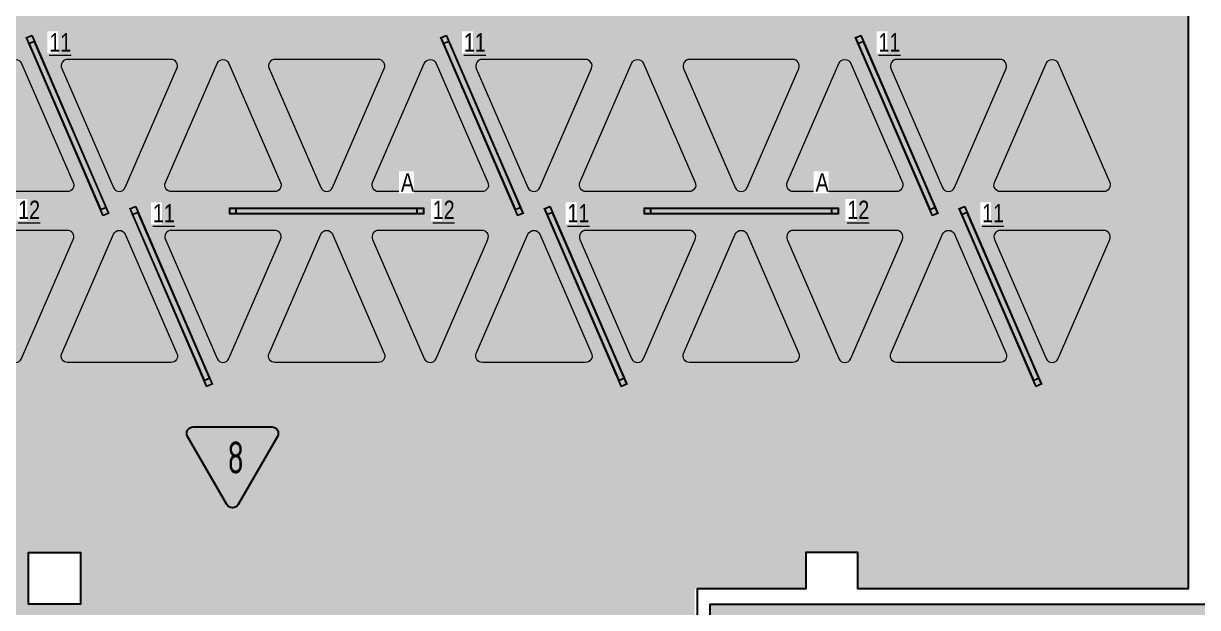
# Model space of a CAD drawing. Header units: millimetres. Extents: x -547274 to 397870, y -45599 to 141350.
# Drawn here: x -206474 to -197412, y 118376 to 122889 of the extents above; entities that cross this region are included whole.
import ezdxf

# ---------------------------------------------------------------- set-up
doc = ezdxf.new("R2010")
doc.units = ezdxf.units.MM
for name, color, linetype, lineweight in [('_ЭОМ_ОБЩ_Освещение_текст тип светильника', 172, 'Continuous', 50), ('_ЭОМ_светильник А', 1, 'Continuous', 35), ('_ЭОМ_светильник Р', 4, 'Continuous', 35), ('АР_Потолки_Штриховка', 252, 'Continuous', 0)]:
    doc.layers.add(name, color=color, linetype=linetype, lineweight=lineweight)
doc.layers.add('RAL 9010', color=7, linetype='Continuous')
for name, color, linetype, lineweight, true_color in [('АР_Потолок_RAL 095 85 40', 7, 'Continuous', 5, 0xddc87a), ('АР_Потолок_RAL 100 70 20', 7, 'Continuous', 5, 0xb3ac85), ('АР_Потолок_Покраска', 7, 'Continuous', 5, 0x007399)]:
    doc.layers.add(name, color=color, linetype=linetype, lineweight=lineweight, true_color=true_color)
doc.styles.add('ISOCPEUR', font='isocpeur.ttf', dxfattribs={"height": 800})
doc.styles.add('ГОСТ', font='cad.shx', dxfattribs={"width": 0.8})

# ---------------------------------------------------------------- blocks, each defined once
blk = doc.blocks.new('RVE-PLS5070-1500-P')
at = {"color": 0, "linetype": 'ByBlock', "lineweight": -2, "ltscale": 40}
for points in [[(750, -25), (-750, -25), (-750, 25), (750, 25)], [(745, -20), (-745, -20), (-745, 20), (745, 20)]]:
    blk.add_lwpolyline(points, close=True, dxfattribs=at)

msp = doc.modelspace()

# ---------------------------------------------------------------- hatches: boundary and pattern name
at = {"layer": 'RAL 9010', "ltscale": 100, "true_color": 0xe1be89}
h = msp.add_hatch(color=31, dxfattribs=at)
h.dxf.hatch_style = 1
h.paths.add_polyline_path([(-205289.2, 122540.7, 0.539691), (-205335.1, 122610.5), (-206132.8, 122610.5, 0.539691), (-206178.6, 122540.7), (-205779.8, 121619.9, 0.656611), (-205688, 121619.9)])
h = msp.add_hatch(color=31, dxfattribs=at)
h.dxf.hatch_style = 1
h.paths.add_polyline_path([(-204179.8, 121619.9, 0.656611), (-204088, 121619.9), (-203689.2, 122540.7, 0.539691), (-203735.1, 122610.5), (-204532.8, 122610.5, 0.539691), (-204578.6, 122540.7)])
h = msp.add_hatch(color=31, dxfattribs=at)
h.dxf.hatch_style = 1
h.paths.add_polyline_path([(-201688, 122580.4, 0.656611), (-201779.8, 122580.4), (-202178.6, 121659.7, 0.539691), (-202132.8, 121589.8), (-201335.1, 121589.8, 0.539691), (-201289.2, 121659.7)])
h = msp.add_hatch(color=31, dxfattribs=at)
h.dxf.hatch_style = 1
h.paths.add_polyline_path([(-198889.2, 122540.7, 0.539691), (-198935.1, 122610.5), (-199732.8, 122610.5, 0.539691), (-199778.6, 122540.7), (-199379.8, 121619.9, 0.656611), (-199288, 121619.9)])
h = msp.add_hatch(color=31, dxfattribs=at)
h.dxf.hatch_style = 1
h.paths.add_polyline_path([(-203379.8, 120299.2, 0.656611), (-203288, 120299.2), (-202889.2, 121219.9, 0.539691), (-202935.1, 121289.8), (-203732.8, 121289.8, 0.539691), (-203778.6, 121219.9)])
h = msp.add_hatch(color=31, dxfattribs=at)
h.dxf.hatch_style = 1
h.paths.add_polyline_path([(-201378.6, 120338.9, 0.539691), (-201332.8, 120269), (-200535.1, 120269, 0.539691), (-200489.2, 120338.9), (-200888, 121259.7, 0.656611), (-200979.8, 121259.7)])
h = msp.add_hatch(color=31, dxfattribs=at)
h.dxf.hatch_style = 1
h.paths.add_polyline_path([(-198932.8, 121289.8, 0.539691), (-198978.6, 121219.9), (-198579.8, 120299.2, 0.656611), (-198488, 120299.2), (-198089.2, 121219.9, 0.539691), (-198135.1, 121289.8)])
at = {"layer": 'АР_Потолки_Штриховка', "ltscale": 100, "true_color": 0xf8f6b0}
h = msp.add_hatch(color=51, dxfattribs=at)
h.dxf.hatch_style = 1
h.paths.add_polyline_path([(-205839.3, 121470.4), (-206391.8, 122745.9), (-206428.5, 122730), (-205876, 121454.5)])
h = msp.add_hatch(color=51, dxfattribs=at)
h.dxf.hatch_style = 1
h.paths.add_polyline_path([(-202639.3, 121470.4), (-203191.8, 122745.9), (-203228.5, 122730), (-202676, 121454.5)])
h = msp.add_hatch(color=51, dxfattribs=at)
h.dxf.hatch_style = 1
h.paths.add_polyline_path([(-199439.3, 121470.4), (-199991.8, 122745.9), (-200028.5, 122730), (-199476, 121454.5)])
h = msp.add_hatch(color=51, dxfattribs=at)
h.dxf.hatch_style = 1
h.paths.add_polyline_path([(-204828.9, 121459.8), (-203438.9, 121459.8), (-203438.9, 121419.8), (-204828.9, 121419.8)])
h = msp.add_hatch(color=51, dxfattribs=at)
h.dxf.hatch_style = 1
h.paths.add_polyline_path([(-201628.9, 121459.8), (-200238.9, 121459.8), (-200238.9, 121419.8), (-201628.9, 121419.8)])
h = msp.add_hatch(color=51, dxfattribs=at)
h.dxf.hatch_style = 1
h.paths.add_polyline_path([(-205039.3, 120149.6), (-205591.8, 121425.1), (-205628.5, 121409.2), (-205076, 120133.7)])
h = msp.add_hatch(color=51, dxfattribs=at)
h.dxf.hatch_style = 1
h.paths.add_polyline_path([(-201839.3, 120149.6), (-202391.8, 121425.1), (-202428.5, 121409.2), (-201876, 120133.7)])
h = msp.add_hatch(color=51, dxfattribs=at)
h.dxf.hatch_style = 1
h.paths.add_polyline_path([(-198639.3, 120149.6), (-199191.8, 121425.1), (-199228.5, 121409.2), (-198676, 120133.7)])
at = {"layer": 'АР_Потолок_RAL 095 85 40', "transparency": 33554687}
h = msp.add_hatch(color=256, dxfattribs=at)
h.dxf.hatch_style = 1
h.paths.add_polyline_path([(-206488, 122580.4, 0.656611), (-206579.8, 122580.4), (-206978.6, 121659.7, 0.539691), (-206932.8, 121589.8), (-206135.1, 121589.8, 0.539691), (-206089.2, 121659.7)])
h = msp.add_hatch(color=256, dxfattribs=at)
h.dxf.hatch_style = 1
h.paths.add_polyline_path([(-204888, 122580.4, 0.656611), (-204979.8, 122580.4), (-205378.6, 121659.7, 0.539691), (-205332.8, 121589.8), (-204535.1, 121589.8, 0.539691), (-204489.2, 121659.7)])
h = msp.add_hatch(color=256, dxfattribs=at)
h.dxf.hatch_style = 1
h.paths.add_polyline_path([(-202089.2, 122540.7, 0.539691), (-202135.1, 122610.5), (-202932.8, 122610.5, 0.539691), (-202978.6, 122540.7), (-202579.8, 121619.9, 0.656611), (-202488, 121619.9)])
h = msp.add_hatch(color=256, dxfattribs=at)
h.dxf.hatch_style = 1
h.paths.add_polyline_path([(-200088, 122580.4, 0.656611), (-200179.8, 122580.4), (-200578.6, 121659.7, 0.539691), (-200532.8, 121589.8), (-199735.1, 121589.8, 0.539691), (-199689.2, 121659.7)])
h = msp.add_hatch(color=256, dxfattribs=at)
h.dxf.hatch_style = 1
h.paths.add_polyline_path([(-205688, 121259.7, 0.656611), (-205779.8, 121259.7), (-206178.6, 120338.9, 0.539691), (-206132.8, 120269), (-205335.1, 120269, 0.539691), (-205289.2, 120338.9)])
h = msp.add_hatch(color=256, dxfattribs=at)
h.dxf.hatch_style = 1
h.paths.add_polyline_path([(-204578.6, 120338.9, 0.539691), (-204532.8, 120269), (-203735.1, 120269, 0.539691), (-203689.2, 120338.9), (-204088, 121259.7, 0.656611), (-204179.8, 121259.7)])
h = msp.add_hatch(color=256, dxfattribs=at)
h.dxf.hatch_style = 1
h.paths.add_polyline_path([(-202132.8, 121289.8, 0.539691), (-202178.6, 121219.9), (-201779.8, 120299.2, 0.656611), (-201688, 120299.2), (-201289.2, 121219.9, 0.539691), (-201335.1, 121289.8)])
h = msp.add_hatch(color=256, dxfattribs=at)
h.dxf.hatch_style = 1
h.paths.add_polyline_path([(-199288, 121259.7, 0.656611), (-199379.8, 121259.7), (-199778.6, 120338.9, 0.539691), (-199732.8, 120269), (-198935.1, 120269, 0.539691), (-198889.2, 120338.9)])
at = {"layer": 'АР_Потолок_RAL 100 70 20', "transparency": 33554687}
h = msp.add_hatch(color=256, dxfattribs=at)
h.dxf.hatch_style = 1
h.paths.add_polyline_path([(-203288, 122580.4, 0.656611), (-203379.8, 122580.4), (-203778.6, 121659.7, 0.539691), (-203732.8, 121589.8), (-202935.1, 121589.8, 0.539691), (-202889.2, 121659.7)])
h = msp.add_hatch(color=256, dxfattribs=at)
h.dxf.hatch_style = 1
h.paths.add_polyline_path([(-200979.8, 121619.9, 0.656611), (-200888, 121619.9), (-200489.2, 122540.7, 0.539691), (-200535.1, 122610.5), (-201332.8, 122610.5, 0.539691), (-201378.6, 122540.7)])
h = msp.add_hatch(color=256, dxfattribs=at)
h.dxf.hatch_style = 1
h.paths.add_polyline_path([(-198488, 122580.4, 0.656611), (-198579.8, 122580.4), (-198978.6, 121659.7, 0.539691), (-198932.8, 121589.8), (-198135.1, 121589.8, 0.539691), (-198089.2, 121659.7)])
h = msp.add_hatch(color=256, dxfattribs=at)
h.dxf.hatch_style = 1
h.paths.add_polyline_path([(-206579.8, 120299.2, 0.656611), (-206488, 120299.2), (-206089.2, 121219.9, 0.539691), (-206135.1, 121289.8), (-206932.8, 121289.8, 0.539691), (-206978.6, 121219.9)])
h = msp.add_hatch(color=256, dxfattribs=at)
h.dxf.hatch_style = 1
h.paths.add_polyline_path([(-205332.8, 121289.8, 0.539691), (-205378.6, 121219.9), (-204979.8, 120299.2, 0.656611), (-204888, 120299.2), (-204489.2, 121219.9, 0.539691), (-204535.1, 121289.8)])
h = msp.add_hatch(color=256, dxfattribs=at)
h.dxf.hatch_style = 1
h.paths.add_polyline_path([(-202488, 121259.7, 0.656611), (-202579.8, 121259.7), (-202978.6, 120338.9, 0.539691), (-202932.8, 120269), (-202135.1, 120269, 0.539691), (-202089.2, 120338.9)])
h = msp.add_hatch(color=256, dxfattribs=at)
h.dxf.hatch_style = 1
h.paths.add_polyline_path([(-200179.8, 120299.2, 0.656611), (-200088, 120299.2), (-199689.2, 121219.9, 0.539691), (-199735.1, 121289.8), (-200532.8, 121289.8, 0.539691), (-200578.6, 121219.9)])
at = {"layer": 'АР_Потолок_Покраска'}
h = msp.add_hatch(dxfattribs=at)
h.set_pattern_fill('CROSS', color=256, scale=25)
h.set_pattern_definition([(0, (-432611.07, 92549.41), (158.75, 158.75), [79.375, -238.125]), (90, (-432571.38, 92509.72), (-158.75, 158.75), [79.375, -238.125])])
h.paths.add_polyline_path([(-206433.9, 124400.7), (-206433.9, 124800.7), (-206033.9, 124800.7), (-206033.9, 124400.7)], flags=16)
h.paths.add_polyline_path([(-200433.9, 124400.7), (-200433.9, 124800.7), (-200033.9, 124800.7), (-200033.9, 124400.7)], flags=16)
h.paths.add_polyline_path([(-206433.9, 118400.7), (-206433.9, 118800.7), (-206033.9, 118800.7), (-206033.9, 118400.7)], flags=16)
edge = h.paths.add_edge_path()
edge.add_line((-205983.9, 129950.7), (-197483.9, 129950.7))
edge.add_line((-197483.9, 129950.7), (-197483.2, 118520.7))
edge.add_line((-197483.2, 118520.7), (-200033.9, 118520.7))
edge.add_line((-200033.9, 118520.7), (-200033.9, 118800.7))
edge.add_line((-200033.9, 118800.7), (-200433.9, 118800.7))
edge.add_line((-200433.9, 118800.7), (-200433.9, 118520.7))
edge.add_line((-200433.9, 118520.7), (-201293.4, 118520.6))
edge.add_line((-201293.4, 118520.6), (-201293.3, 117094.4))
edge.add_line((-201293.3, 117094.4), (-204022.7, 117094.3))
edge.add_line((-204022.7, 117094.3), (-204022.7, 114793.8))
edge.add_line((-204022.7, 114793.8), (-211435.4, 114793.8))
edge.add_line((-211435.4, 114793.8), (-211435.4, 118350.7))
edge.add_line((-211435.4, 118350.7), (-207733.9, 118350.7))
edge.add_line((-207733.9, 118350.7), (-207733.9, 119550.6))
edge.add_line((-207733.9, 119550.6), (-214119.9, 119550.6))
edge.add_arc((-206022.7, 118388.8), 8180.1, 93.30267, 171.83435, ccw=False)
edge.add_line((-206493.9, 126555.3), (-206493.9, 126660.7))
edge.add_line((-206493.9, 126660.7), (-205983.9, 126660.7))
edge.add_line((-205983.9, 126660.7), (-205983.9, 129950.7))
h = msp.add_hatch(dxfattribs=at)
h.set_pattern_fill('CROSS', color=256, scale=25)
h.set_pattern_definition([(0, (238596.78, 31501.12), (158.75, 158.75), [79.375, -238.125]), (90, (238636.46, 31461.44), (-158.75, 158.75), [79.375, -238.125])])
h.paths.add_polyline_path([(-194033.9, 112400.7), (-194433.9, 112400.7), (-194433.9, 112800.7), (-194033.9, 112800.7)], flags=16)
edge = h.paths.add_edge_path()
edge.add_line((-200033.9, 112800.7), (-201173.8, 112800.7))
edge.add_line((-201173.8, 112800.7), (-201173.6, 118400.7))
edge.add_line((-201173.6, 118400.7), (-187933.9, 118400.7))
edge.add_line((-187933.9, 118400.7), (-187933.9, 126001))
edge.add_line((-187933.9, 126001), (-194333.9, 126000.9))
edge.add_line((-194333.9, 126000.9), (-194333.9, 127200))
edge.add_line((-194333.9, 127200), (-190278.9, 127200))
edge.add_line((-190278.9, 127200), (-190278.9, 127350.7))
edge.add_line((-190278.9, 127350.7), (-185384.4, 127350.7))
edge.add_line((-185384.4, 127350.7), (-185384.4, 118400.7))
edge.add_line((-185384.4, 118400.7), (-182133.9, 118400.7))
edge.add_line((-182133.9, 118400.7), (-182133.9, 115850.7))
edge.add_line((-182133.9, 115850.7), (-187998.9, 115850.7))
edge.add_line((-187998.9, 115850.7), (-187998.9, 114910.7))
edge.add_arc((-197124, 115502.6), 9144.3, 272.82064, 356.28873, ccw=False)
edge.add_line((-196674, 106369.4), (-200033.9, 106369.4))
edge.add_line((-200033.9, 106369.4), (-200032.3, 110700.9))
edge.add_line((-200032.3, 110700.9), (-201173.4, 110702.5))
edge.add_line((-201173.4, 110702.5), (-201173.4, 112400.7))
edge.add_line((-201173.4, 112400.7), (-200033.1, 112400.7))
edge.add_line((-200033.1, 112400.7), (-200033.9, 112800.7))

# ---------------------------------------------------------------- linework, layer by layer
for points in [[(-205983.9, 129950.7), (-197483.9, 129950.7), (-197483.2, 118520.7), (-200033.9, 118520.7), (-200033.9, 118800.7), (-200433.9, 118800.7), (-200433.9, 118520.7), (-201273.4, 118520.7), (-201273.3, 117094.3), (-204022.7, 117094.1), (-204022.7, 114793.8), (-211435.4, 114793.8), (-211435.4, 118350.7), (-207733.9, 118350.7), (-207733.9, 119550.6), (-214119.9, 119550.6, -0.356906), (-206493.9, 126555.3), (-206493.9, 126660.7), (-205983.9, 126660.7)], [(-200033.9, 112800.7), (-201173.8, 112800.7), (-201173.6, 118400.7), (-187933.9, 118400.7), (-187933.9, 126001), (-194333.9, 126000.9), (-194333.9, 127350.7), (-185384.4, 127350.7), (-185384.4, 118400.7), (-182133.9, 118400.7), (-182133.9, 115850.7), (-187998.9, 115850.7), (-187998.9, 114910.7, -0.381204), (-196674, 106369.4), (-200033.9, 106369.4), (-200032.3, 110700.9), (-201173.4, 110702.5), (-201173.4, 112400.7), (-200033.1, 112400.7)]]:
    msp.add_lwpolyline(points, format="xyb", close=True)
msp.add_lwpolyline([(-205163.3, 119771.9), (-204557.1, 119771.9, -0.577349), (-204513.8, 119696.9), (-204816.9, 119171.9, -0.577354), (-204903.5, 119171.9), (-205206.6, 119696.9, -0.577349), (-205163.3, 119771.9, -0.000002)], format="xyb")
for points in [[(-206433.9, 118800.7), (-206033.9, 118800.7), (-206033.9, 118400.7), (-206433.9, 118400.7)], [(-206433.9, 118400.7), (-206433.9, 118800.7), (-206033.9, 118800.7), (-206033.9, 118400.7)], [(-206433.9, 118400.7), (-206433.9, 118800.7), (-206033.9, 118800.7), (-206033.9, 118400.7)]]:
    msp.add_lwpolyline(points, close=True)
at = {"layer": 'АР_Потолки_Штриховка', "color": 18, "ltscale": 100, "true_color": 0x000000}
for points in [[(-205832.7, 121467.8), (-206389.2, 122752.4), (-206435.1, 122732.6), (-205878.6, 121447.9)], [(-205839.3, 121470.4), (-206391.8, 122745.9), (-206428.5, 122730), (-205876, 121454.5)], [(-202632.7, 121467.8), (-203189.2, 122752.4), (-203235.1, 122732.6), (-202678.6, 121447.9)], [(-202639.3, 121470.4), (-203191.8, 122745.9), (-203228.5, 122730), (-202676, 121454.5)], [(-199432.7, 121467.8), (-199989.2, 122752.4), (-200035.1, 122732.6), (-199478.6, 121447.9)], [(-199439.3, 121470.4), (-199991.8, 122745.9), (-200028.5, 122730), (-199476, 121454.5)], [(-204833.9, 121464.8), (-203433.9, 121464.8), (-203433.9, 121414.8), (-204833.9, 121414.8)], [(-204828.9, 121459.8), (-203438.9, 121459.8), (-203438.9, 121419.8), (-204828.9, 121419.8)], [(-201633.9, 121464.8), (-200233.9, 121464.8), (-200233.9, 121414.8), (-201633.9, 121414.8)], [(-201628.9, 121459.8), (-200238.9, 121459.8), (-200238.9, 121419.8), (-201628.9, 121419.8)], [(-205032.7, 120147), (-205589.2, 121431.7), (-205635.1, 121411.8), (-205078.6, 120127.1)], [(-205039.3, 120149.6), (-205591.8, 121425.1), (-205628.5, 121409.2), (-205076, 120133.7)], [(-201832.7, 120147), (-202389.2, 121431.7), (-202435.1, 121411.8), (-201878.6, 120127.1)], [(-201839.3, 120149.6), (-202391.8, 121425.1), (-202428.5, 121409.2), (-201876, 120133.7)], [(-198632.7, 120147), (-199189.2, 121431.7), (-199235.1, 121411.8), (-198678.6, 120127.1)], [(-198639.3, 120149.6), (-199191.8, 121425.1), (-199228.5, 121409.2), (-198676, 120133.7)]]:
    msp.add_lwpolyline(points, close=True, dxfattribs=at)
at = {"layer": 'АР_Потолки_Штриховка', "color": 18, "lineweight": 18, "ltscale": 100, "true_color": 0x000000}
for points in [[(-205832.7, 121467.8), (-206389.2, 122752.4), (-206435.1, 122732.6), (-205878.6, 121447.9)], [(-205839.3, 121470.4), (-206391.8, 122745.9), (-206428.5, 122730), (-205876, 121454.5)], [(-202632.7, 121467.8), (-203189.2, 122752.4), (-203235.1, 122732.6), (-202678.6, 121447.9)], [(-202639.3, 121470.4), (-203191.8, 122745.9), (-203228.5, 122730), (-202676, 121454.5)], [(-199432.7, 121467.8), (-199989.2, 122752.4), (-200035.1, 122732.6), (-199478.6, 121447.9)], [(-199439.3, 121470.4), (-199991.8, 122745.9), (-200028.5, 122730), (-199476, 121454.5)], [(-204833.9, 121464.8), (-203433.9, 121464.8), (-203433.9, 121414.8), (-204833.9, 121414.8)], [(-204828.9, 121459.8), (-203438.9, 121459.8), (-203438.9, 121419.8), (-204828.9, 121419.8)], [(-201633.9, 121464.8), (-200233.9, 121464.8), (-200233.9, 121414.8), (-201633.9, 121414.8)], [(-201628.9, 121459.8), (-200238.9, 121459.8), (-200238.9, 121419.8), (-201628.9, 121419.8)], [(-205032.7, 120147), (-205589.2, 121431.7), (-205635.1, 121411.8), (-205078.6, 120127.1)], [(-205039.3, 120149.6), (-205591.8, 121425.1), (-205628.5, 121409.2), (-205076, 120133.7)], [(-201832.7, 120147), (-202389.2, 121431.7), (-202435.1, 121411.8), (-201878.6, 120127.1)], [(-201839.3, 120149.6), (-202391.8, 121425.1), (-202428.5, 121409.2), (-201876, 120133.7)], [(-198632.7, 120147), (-199189.2, 121431.7), (-199235.1, 121411.8), (-198678.6, 120127.1)], [(-198639.3, 120149.6), (-199191.8, 121425.1), (-199228.5, 121409.2), (-198676, 120133.7)]]:
    msp.add_lwpolyline(points, close=True, dxfattribs=at)
at = {"layer": 'АР_Потолки_Штриховка', "color": 18, "ltscale": 100, "true_color": 0x000000}
for points in [[(-206089.2, 121659.7, -0.539691), (-206135.1, 121589.8), (-206932.8, 121589.8, -0.539691), (-206978.6, 121659.7), (-206579.8, 122580.4, -0.656611), (-206488, 122580.4), (-206089.2, 121659.7)], [(-205289.2, 122540.7, 0.539691), (-205335.1, 122610.5), (-206132.8, 122610.5, 0.539691), (-206178.6, 122540.7), (-205779.8, 121619.9, 0.656611), (-205688, 121619.9), (-205289.2, 122540.7)], [(-204489.2, 121659.7, -0.539691), (-204535.1, 121589.8), (-205332.8, 121589.8, -0.539691), (-205378.6, 121659.7), (-204979.8, 122580.4, -0.656611), (-204888, 122580.4), (-204489.2, 121659.7)], [(-203689.2, 122540.7, 0.539691), (-203735.1, 122610.5), (-204532.8, 122610.5, 0.539691), (-204578.6, 122540.7), (-204179.8, 121619.9, 0.656611), (-204088, 121619.9), (-203689.2, 122540.7)], [(-202889.2, 121659.7, -0.539691), (-202935.1, 121589.8), (-203732.8, 121589.8, -0.539691), (-203778.6, 121659.7), (-203379.8, 122580.4, -0.656611), (-203288, 122580.4), (-202889.2, 121659.7)], [(-202089.2, 122540.7, 0.539691), (-202135.1, 122610.5), (-202932.8, 122610.5, 0.539691), (-202978.6, 122540.7), (-202579.8, 121619.9, 0.656611), (-202488, 121619.9), (-202089.2, 122540.7)], [(-201289.2, 121659.7, -0.539691), (-201335.1, 121589.8), (-202132.8, 121589.8, -0.539691), (-202178.6, 121659.7), (-201779.8, 122580.4, -0.656611), (-201688, 122580.4), (-201289.2, 121659.7)], [(-200489.2, 122540.7, 0.539691), (-200535.1, 122610.5), (-201332.8, 122610.5, 0.539691), (-201378.6, 122540.7), (-200979.8, 121619.9, 0.656611), (-200888, 121619.9), (-200489.2, 122540.7)], [(-199689.2, 121659.7, -0.539691), (-199735.1, 121589.8), (-200532.8, 121589.8, -0.539691), (-200578.6, 121659.7), (-200179.8, 122580.4, -0.656611), (-200088, 122580.4), (-199689.2, 121659.7)], [(-198889.2, 122540.7, 0.539691), (-198935.1, 122610.5), (-199732.8, 122610.5, 0.539691), (-199778.6, 122540.7), (-199379.8, 121619.9, 0.656611), (-199288, 121619.9), (-198889.2, 122540.7)], [(-198089.2, 121659.7, -0.539691), (-198135.1, 121589.8), (-198932.8, 121589.8, -0.539691), (-198978.6, 121659.7), (-198579.8, 122580.4, -0.656611), (-198488, 122580.4), (-198089.2, 121659.7)], [(-206089.2, 121219.9, 0.539691), (-206135.1, 121289.8), (-206932.8, 121289.8, 0.539691), (-206978.6, 121219.9), (-206579.8, 120299.2, 0.656611), (-206488, 120299.2), (-206089.2, 121219.9)], [(-205289.2, 120338.9, -0.539691), (-205335.1, 120269), (-206132.8, 120269, -0.539691), (-206178.6, 120338.9), (-205779.8, 121259.7, -0.656611), (-205688, 121259.7), (-205289.2, 120338.9)], [(-204489.2, 121219.9, 0.539691), (-204535.1, 121289.8), (-205332.8, 121289.8, 0.539691), (-205378.6, 121219.9), (-204979.8, 120299.2, 0.656611), (-204888, 120299.2), (-204489.2, 121219.9)], [(-203689.2, 120338.9, -0.539691), (-203735.1, 120269), (-204532.8, 120269, -0.539691), (-204578.6, 120338.9), (-204179.8, 121259.7, -0.656611), (-204088, 121259.7), (-203689.2, 120338.9)], [(-202889.2, 121219.9, 0.539691), (-202935.1, 121289.8), (-203732.8, 121289.8, 0.539691), (-203778.6, 121219.9), (-203379.8, 120299.2, 0.656611), (-203288, 120299.2), (-202889.2, 121219.9)], [(-202089.2, 120338.9, -0.539691), (-202135.1, 120269), (-202932.8, 120269, -0.539691), (-202978.6, 120338.9), (-202579.8, 121259.7, -0.656611), (-202488, 121259.7), (-202089.2, 120338.9)], [(-201289.2, 121219.9, 0.539691), (-201335.1, 121289.8), (-202132.8, 121289.8, 0.539691), (-202178.6, 121219.9), (-201779.8, 120299.2, 0.656611), (-201688, 120299.2), (-201289.2, 121219.9)], [(-200489.2, 120338.9, -0.539691), (-200535.1, 120269), (-201332.8, 120269, -0.539691), (-201378.6, 120338.9), (-200979.8, 121259.7, -0.656611), (-200888, 121259.7), (-200489.2, 120338.9)], [(-199689.2, 121219.9, 0.539691), (-199735.1, 121289.8), (-200532.8, 121289.8, 0.539691), (-200578.6, 121219.9), (-200179.8, 120299.2, 0.656611), (-200088, 120299.2), (-199689.2, 121219.9)], [(-198889.2, 120338.9, -0.539691), (-198935.1, 120269), (-199732.8, 120269, -0.539691), (-199778.6, 120338.9), (-199379.8, 121259.7, -0.656611), (-199288, 121259.7), (-198889.2, 120338.9)], [(-198089.2, 121219.9, 0.539691), (-198135.1, 121289.8), (-198932.8, 121289.8, 0.539691), (-198978.6, 121219.9), (-198579.8, 120299.2, 0.656611), (-198488, 120299.2), (-198089.2, 121219.9)]]:
    msp.add_lwpolyline(points, format="xyb", dxfattribs=at)
at = {"layer": 'АР_Потолки_Штриховка', "color": 18, "lineweight": 18, "ltscale": 100, "true_color": 0x000000}
for points in [[(-206089.2, 121659.7, -0.539691), (-206135.1, 121589.8), (-206932.8, 121589.8, -0.539691), (-206978.6, 121659.7), (-206579.8, 122580.4, -0.656611), (-206488, 122580.4), (-206089.2, 121659.7)], [(-205289.2, 122540.7, 0.539691), (-205335.1, 122610.5), (-206132.8, 122610.5, 0.539691), (-206178.6, 122540.7), (-205779.8, 121619.9, 0.656611), (-205688, 121619.9), (-205289.2, 122540.7)], [(-204489.2, 121659.7, -0.539691), (-204535.1, 121589.8), (-205332.8, 121589.8, -0.539691), (-205378.6, 121659.7), (-204979.8, 122580.4, -0.656611), (-204888, 122580.4), (-204489.2, 121659.7)], [(-203689.2, 122540.7, 0.539691), (-203735.1, 122610.5), (-204532.8, 122610.5, 0.539691), (-204578.6, 122540.7), (-204179.8, 121619.9, 0.656611), (-204088, 121619.9), (-203689.2, 122540.7)], [(-202889.2, 121659.7, -0.539691), (-202935.1, 121589.8), (-203732.8, 121589.8, -0.539691), (-203778.6, 121659.7), (-203379.8, 122580.4, -0.656611), (-203288, 122580.4), (-202889.2, 121659.7)], [(-202089.2, 122540.7, 0.539691), (-202135.1, 122610.5), (-202932.8, 122610.5, 0.539691), (-202978.6, 122540.7), (-202579.8, 121619.9, 0.656611), (-202488, 121619.9), (-202089.2, 122540.7)], [(-201289.2, 121659.7, -0.539691), (-201335.1, 121589.8), (-202132.8, 121589.8, -0.539691), (-202178.6, 121659.7), (-201779.8, 122580.4, -0.656611), (-201688, 122580.4), (-201289.2, 121659.7)], [(-200489.2, 122540.7, 0.539691), (-200535.1, 122610.5), (-201332.8, 122610.5, 0.539691), (-201378.6, 122540.7), (-200979.8, 121619.9, 0.656611), (-200888, 121619.9), (-200489.2, 122540.7)], [(-199689.2, 121659.7, -0.539691), (-199735.1, 121589.8), (-200532.8, 121589.8, -0.539691), (-200578.6, 121659.7), (-200179.8, 122580.4, -0.656611), (-200088, 122580.4), (-199689.2, 121659.7)], [(-198889.2, 122540.7, 0.539691), (-198935.1, 122610.5), (-199732.8, 122610.5, 0.539691), (-199778.6, 122540.7), (-199379.8, 121619.9, 0.656611), (-199288, 121619.9), (-198889.2, 122540.7)], [(-198089.2, 121659.7, -0.539691), (-198135.1, 121589.8), (-198932.8, 121589.8, -0.539691), (-198978.6, 121659.7), (-198579.8, 122580.4, -0.656611), (-198488, 122580.4), (-198089.2, 121659.7)], [(-206089.2, 121219.9, 0.539691), (-206135.1, 121289.8), (-206932.8, 121289.8, 0.539691), (-206978.6, 121219.9), (-206579.8, 120299.2, 0.656611), (-206488, 120299.2), (-206089.2, 121219.9)], [(-205289.2, 120338.9, -0.539691), (-205335.1, 120269), (-206132.8, 120269, -0.539691), (-206178.6, 120338.9), (-205779.8, 121259.7, -0.656611), (-205688, 121259.7), (-205289.2, 120338.9)], [(-204489.2, 121219.9, 0.539691), (-204535.1, 121289.8), (-205332.8, 121289.8, 0.539691), (-205378.6, 121219.9), (-204979.8, 120299.2, 0.656611), (-204888, 120299.2), (-204489.2, 121219.9)], [(-203689.2, 120338.9, -0.539691), (-203735.1, 120269), (-204532.8, 120269, -0.539691), (-204578.6, 120338.9), (-204179.8, 121259.7, -0.656611), (-204088, 121259.7), (-203689.2, 120338.9)], [(-202889.2, 121219.9, 0.539691), (-202935.1, 121289.8), (-203732.8, 121289.8, 0.539691), (-203778.6, 121219.9), (-203379.8, 120299.2, 0.656611), (-203288, 120299.2), (-202889.2, 121219.9)], [(-202089.2, 120338.9, -0.539691), (-202135.1, 120269), (-202932.8, 120269, -0.539691), (-202978.6, 120338.9), (-202579.8, 121259.7, -0.656611), (-202488, 121259.7), (-202089.2, 120338.9)], [(-201289.2, 121219.9, 0.539691), (-201335.1, 121289.8), (-202132.8, 121289.8, 0.539691), (-202178.6, 121219.9), (-201779.8, 120299.2, 0.656611), (-201688, 120299.2), (-201289.2, 121219.9)], [(-200489.2, 120338.9, -0.539691), (-200535.1, 120269), (-201332.8, 120269, -0.539691), (-201378.6, 120338.9), (-200979.8, 121259.7, -0.656611), (-200888, 121259.7), (-200489.2, 120338.9)], [(-199689.2, 121219.9, 0.539691), (-199735.1, 121289.8), (-200532.8, 121289.8, 0.539691), (-200578.6, 121219.9), (-200179.8, 120299.2, 0.656611), (-200088, 120299.2), (-199689.2, 121219.9)], [(-198889.2, 120338.9, -0.539691), (-198935.1, 120269), (-199732.8, 120269, -0.539691), (-199778.6, 120338.9), (-199379.8, 121259.7, -0.656611), (-199288, 121259.7), (-198889.2, 120338.9)], [(-198089.2, 121219.9, 0.539691), (-198135.1, 121289.8), (-198932.8, 121289.8, 0.539691), (-198978.6, 121219.9), (-198579.8, 120299.2, 0.656611), (-198488, 120299.2), (-198089.2, 121219.9)]]:
    msp.add_lwpolyline(points, format="xyb", dxfattribs=at)

# ---------------------------------------------------------------- block references
at = {"layer": '_ЭОМ_светильник А', "color": 18, "lineweight": 18, "ltscale": 100, "true_color": 0x000000, "rotation": 180}
for p in [(-204133.9, 121439.8), (-200933.9, 121439.8)]:
    msp.add_blockref('RVE-PLS5070-1500-P', p, dxfattribs=at)
at = {"layer": '_ЭОМ_светильник Р', "color": 18, "lineweight": 18, "ltscale": 100, "true_color": 0x000000, "rotation": 293.3109098092323}
for p in [(-205333.9, 120779.4), (-202133.9, 120779.4), (-198933.9, 120779.4)]:
    msp.add_blockref('RVE-PLS5070-1500-P', p, dxfattribs=at)

# ---------------------------------------------------------------- texts
at = {"insert": (-204901.6, 119659.9), "char_height": 250, "width": 294.334, "attachment_point": 1, "style": 'ISOCPEUR'}
msp.add_mtext('{\\W0.7;8}', dxfattribs=at)

# ---------------------------------------------------------------- next in the draw order: texts
at = {"layer": '_ЭОМ_ОБЩ_Освещение_текст тип светильника', "color": 18, "lineweight": 18, "ltscale": 40, "true_color": 0x000000, "char_height": 142.19, "width": 55.872, "attachment_point": 1, "style": 'ГОСТ', "bg_fill": 3, "box_fill_scale": 1.1, "bg_fill_color": 256, "bg_fill_transparency": 0}
for s, insert in [('{\\L12}', (-206514.9, 121519.3)), ('{\\L12}', (-203314.9, 121519.3)), ('{\\L12}', (-200114.9, 121519.3)), ('{\\L11}', (-205474.7, 121493)), ('{\\L11}', (-202274.7, 121493)), ('{\\L11}', (-199074.7, 121493))]:
    msp.add_mtext(s, dxfattribs=dict(at, insert=insert))
at = {"layer": '_ЭОМ_светильник А', "color": 18, "lineweight": 18, "ltscale": 100, "true_color": 0x000000, "char_height": 142.2, "width": 86.044, "attachment_point": 1, "style": 'ГОСТ', "bg_fill": 3, "box_fill_scale": 1.1, "bg_fill_color": 256, "bg_fill_transparency": 0}
for insert in [(-203559.8, 121731.8), (-200359.8, 121731.8)]:
    msp.add_mtext('А', dxfattribs=dict(at, insert=insert))

# ---------------------------------------------------------------- next in the draw order: block references
at = {"layer": '_ЭОМ_светильник Р', "color": 18, "lineweight": 18, "ltscale": 100, "true_color": 0x000000, "rotation": 293.3109098092323}
for p in [(-206133.9, 122100.2), (-202933.9, 122100.2), (-199733.9, 122100.2)]:
    msp.add_blockref('RVE-PLS5070-1500-P', p, dxfattribs=at)

# ---------------------------------------------------------------- next in the draw order: texts
at = {"layer": '_ЭОМ_ОБЩ_Освещение_текст тип светильника', "color": 18, "lineweight": 18, "ltscale": 40, "true_color": 0x000000, "char_height": 142.19, "width": 55.872, "attachment_point": 1, "style": 'ГОСТ', "bg_fill": 3, "box_fill_scale": 1.1, "bg_fill_color": 256, "bg_fill_transparency": 0}
for insert in [(-206274.7, 122813.7), (-203074.7, 122813.7), (-199874.7, 122813.7)]:
    msp.add_mtext('{\\L11}', dxfattribs=dict(at, insert=insert))

doc.saveas('drawing.dxf')
